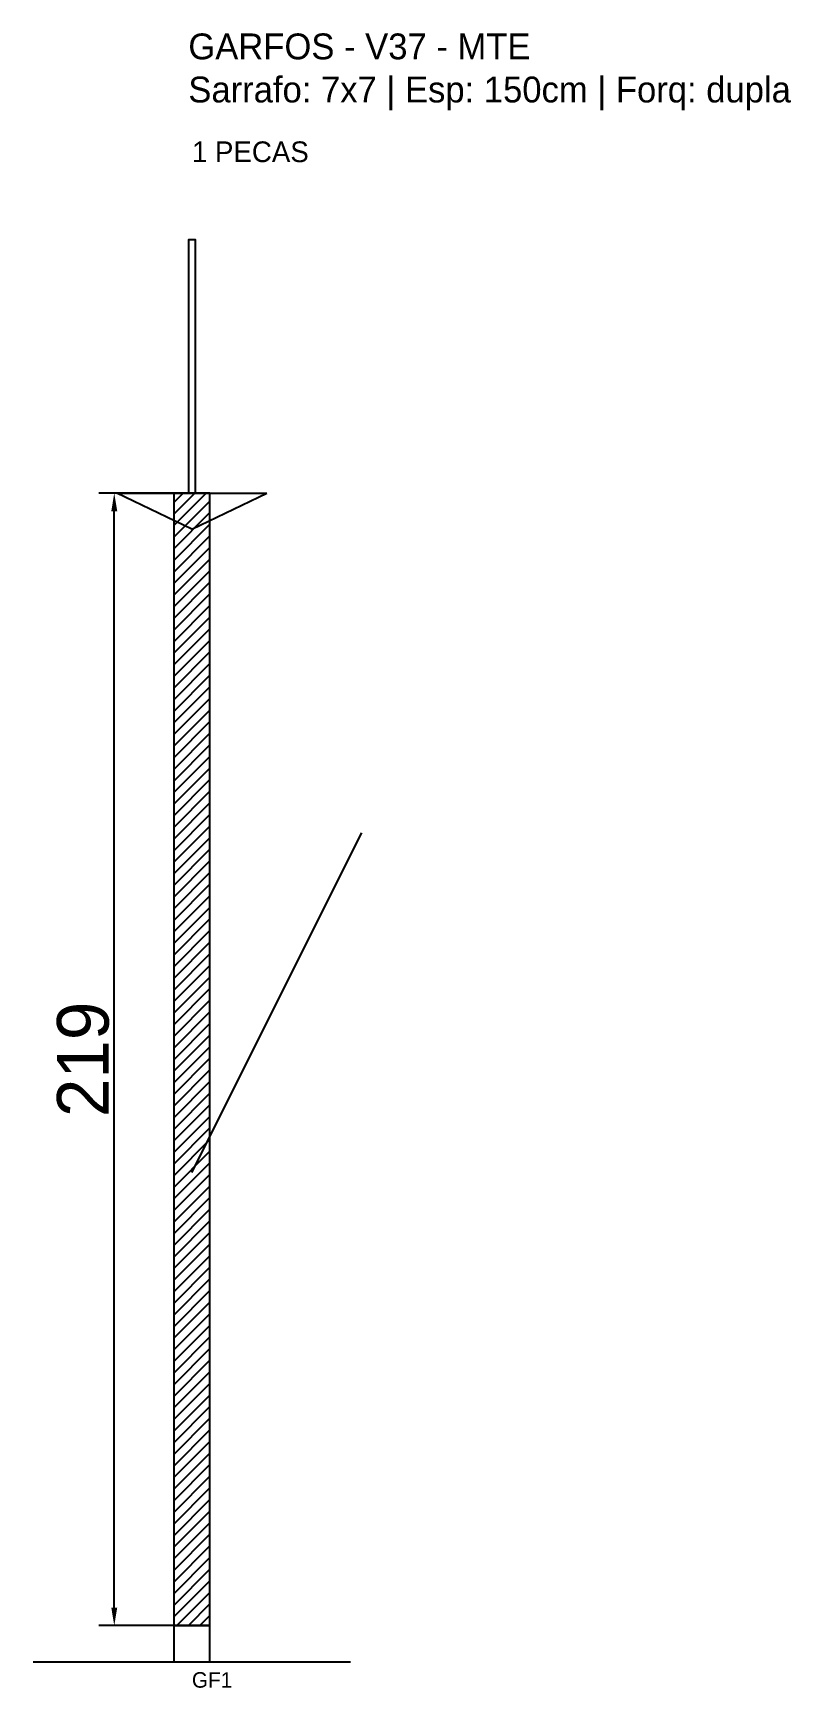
# Model space of a CAD drawing. Header units: metres. Extents: x -30 to 116, y -12 to 308.
import ezdxf

# ---------------------------------------------------------------- set-up
doc = ezdxf.new("R2010")
doc.units = ezdxf.units.M
for name, color, linetype in [('BARRA_ANCORAGEM', 1, 'Continuous'), ('COTA', 241, 'Continuous'), ('GARFOS OK', 3, 'Continuous'), ('NOME DA VIGA', 6, 'Continuous'), ('SARR_7x7', 40, 'Continuous'), ('VIGAS', 3, 'Continuous')]:
    doc.layers.add(name, color=color, linetype=linetype)
doc.dimstyles.new('EZ DXF', dxfattribs={"dimtxt": 10, "dimasz": 3.5, "dimexe": 3, "dimexo": 1.5, "dimgap": 1, "dimtad": 1, "dimdec": 1, "dimdsep": 46, "dimcen": 2.5, "dimazin": 3, "dimtfac": 1, "dimtmove": 0, "dimatfit": 3})

msp = doc.modelspace()

# ---------------------------------------------------------------- hatches: boundary and pattern name
at = {"layer": 'COTA'}
h = msp.add_hatch(dxfattribs=at)
h.set_pattern_fill('ANSI31', scale=0.5)
h.paths.add_polyline_path([(-2.814999, 0), (4.185001, 0), (4.185001, 219), (-2.814999, 219)])

# ---------------------------------------------------------------- linework, layer by layer
at = {"layer": 'BARRA_ANCORAGEM'}
msp.add_line((0.685001, 87.6), (33.535001, 153.3), dxfattribs=at)
at = {"layer": 'GARFOS OK'}
for p, q in [((0.685001, 212), (-13.814999, 219)), ((-13.814999, 219), (15.185001, 219)), ((0.685001, 212), (15.185001, 219))]:
    msp.add_line(p, q, dxfattribs=at)
at = {"layer": 'GARFOS OK', "linetype": 'CONTINUOUS'}
msp.add_line((-30, -7), (31.370002, -7), dxfattribs=at)
at = {"layer": 'GARFOS OK'}
msp.add_lwpolyline([(-2.814999, 0), (4.185001, 0), (4.185001, 219), (-2.814999, 219), (-2.814999, 0)], dxfattribs=at)
at = {"layer": 'SARR_7x7'}
msp.add_lwpolyline([(-2.814999, -7), (4.185001, -7), (4.185001, 0), (-2.814999, 0), (-2.814999, -7)], dxfattribs=at)
at = {"layer": 'VIGAS'}
msp.add_lwpolyline([(0, 219), (1.370002, 219), (1.370002, 268), (0, 268), (0, 219)], dxfattribs=at)

# ---------------------------------------------------------------- texts
at = {"layer": 'NOME DA VIGA'}
for s, height, p in [('1 PECAS', 4, (0.685001, 283)), ('GF1', 3, (0.685001, -12))]:
    msp.add_text(s, height=height, dxfattribs=at).set_placement(p)
at = {"layer": 'NOME DA VIGA', "insert": (0, 293), "char_height": 5, "attachment_point": 7}
msp.add_mtext('GARFOS - V37 - MTE\\PSarrafo: 7x7 | Esp: 150cm | Forq: dupla', dxfattribs=at)

# ---------------------------------------------------------------- dimensions: what is measured, and where the dimension line sits
at = {"layer": 'COTA'}
msp.add_linear_dim(base=(-14.314999, 0), p1=(0.685001, 0), p2=(0.685001, 219), angle=90, dimstyle='EZ DXF', dxfattribs=at).render()

doc.saveas('drawing.dxf')
